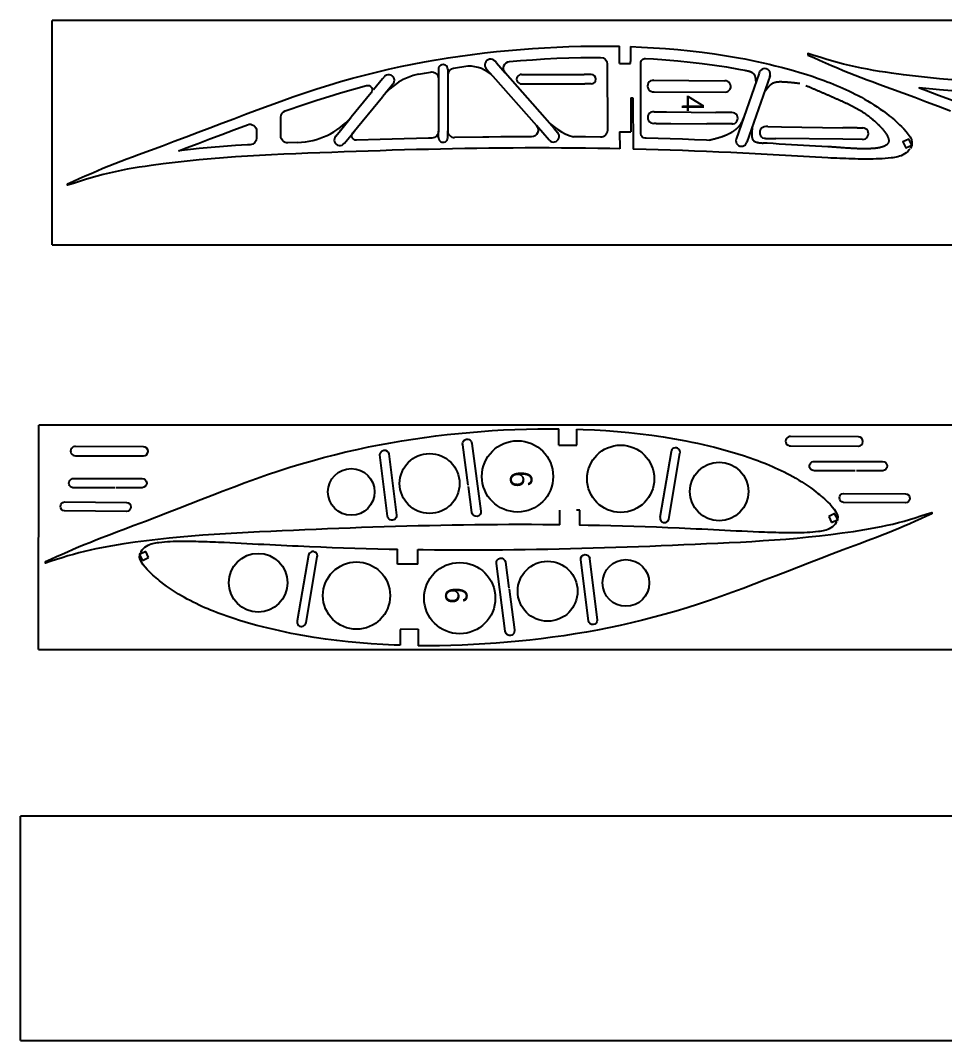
# Model space of a CAD drawing. Header units: millimetres. Extents: x 59 to 2198, y 55 to 510.
# Drawn here: x 1183.7 to 1595.6, y 54.9 to 509.6 of the extents above; entities that cross this region are included whole.
import ezdxf

# ---------------------------------------------------------------- set-up
doc = ezdxf.new("R2010")
doc.units = ezdxf.units.MM
doc.layers.add('7', color=7, linetype='Continuous')
doc.styles.add('样式_4', font='txt', dxfattribs={"height": 10})

msp = doc.modelspace()

# ---------------------------------------------------------------- linework, layer by layer
for p, q in [((1197.93, 409.56), (1197.96, 509.56)), ((2197.93, 509.56), (1197.96, 509.56)), ((1450.72, 490.29), (1450.7, 498.02)), ((1395.93, 490.66), (1395.27, 491.41)), ((1455.72, 490.3), (1455.72, 491.3)), ((1370.02, 487.78), (1370.04, 483.61)), ((1374.18, 487.78), (1374.19, 484.99)), ((1383.15, 489.12), (1376.74, 488.18)), ((1391.39, 487.98), (1391.21, 488.18)), ((1391.39, 487.98), (1394.34, 484.64)), ((1395.93, 490.66), (1399.78, 486.27)), ((1450.72, 490.29), (1455.72, 490.3)), ((1345.17, 483.55), (1341.12, 478.6)), ((1345.17, 483.55), (1345.81, 484.32)), ((1374.18, 485.21), (1374.19, 460.34)), ((1407.04, 485.5), (1409.89, 485.5)), ((1409.67, 485.49), (1435.04, 485.42)), ((1438.15, 485.41), (1435.04, 485.42)), ((1348.64, 479.74), (1346.33, 476.93)), ((1349.74, 481.08), (1348.64, 479.74)), ((1407.03, 481.26), (1411.28, 481.26)), ((1411.28, 481.26), (1435.23, 481.26)), ((1438.15, 481.26), (1435.23, 481.26)), ((1466.15, 468.88), (1467.92, 468.86)), ((1467.92, 468.86), (1471.63, 468.82)), ((1471.63, 468.82), (1493.66, 468.58)), ((1500.83, 468.5), (1493.66, 468.58)), ((1326.34, 460.54), (1331.15, 466.41)), ((1421.65, 461.35), (1417.47, 466.1)), ((1324.27, 458), (1326.34, 460.54)), ((1326.34, 460.54), (1326.51, 460.74)), ((1328.13, 454.84), (1332.6, 460.26)), ((1370.11, 457.27), (1370.1, 460.14)), ((1374.19, 457.28), (1374.19, 460.34)), ((1419.46, 456.24), (1413.75, 462.7)), ((1421.65, 461.35), (1423.28, 459.48)), ((1450.81, 459.96), (1455.81, 459.97)), ((1450.81, 459.96), (1450.83, 452.4)), ((1467.11, 463.67), (1466.09, 463.67)), ((1467.11, 463.67), (1473.64, 463.62)), ((1473.64, 463.62), (1489.7, 463.49)), ((1497.44, 463.43), (1489.7, 463.49)), ((1497.44, 463.43), (1497.17, 463.44)), ((1500.79, 463.41), (1497.44, 463.43)), ((1501.06, 463.41), (1500.79, 463.41)), ((1516.93, 462.21), (1515.91, 462.22)), ((1516.93, 462.21), (1522.89, 462.13)), ((1522.89, 462.13), (1550.25, 461.76)), ((1556.7, 461.67), (1550.25, 461.76)), ((1556.7, 461.67), (1559.23, 461.64)), ((1324.09, 457.79), (1324.27, 458)), ((1389.83, 457.54), (1377.24, 457.34)), ((1515.86, 456.94), (1515.58, 456.94)), ((1515.86, 456.94), (1520.4, 456.9)), ((1550.28, 456.61), (1520.4, 456.9)), ((1559.07, 456.53), (1550.28, 456.61)), ((1197.93, 409.56), (2197.93, 409.56)), ((1191.85, 229.21), (1191.88, 329.21)), ((2191.85, 329.21), (1191.88, 329.21)), ((1423.76, 320.27), (1423.76, 327.57)), ((1431.76, 320.34), (1431.76, 327.42)), ((1423.76, 320.27), (1431.76, 320.34)), ((1424.13, 284.76), (1424.13, 291.26)), ((1433.13, 291.3), (1431.56, 291.3)), ((1433.13, 284.62), (1433.13, 291.3)), ((1351.8, 267.19), (1351.8, 273.89)), ((1360.8, 267.25), (1360.8, 273.73)), ((1353.3, 267.2), (1351.8, 267.21)), ((1360.8, 267.25), (1353.3, 267.2)), ((1361.05, 238.22), (1353.05, 238.18)), ((1353.05, 238.18), (1353.05, 231.09)), ((1361.05, 238.22), (1361.05, 230.92)), ((1191.85, 229.21), (2191.85, 229.21)), ((1183.74, 54.94), (1183.77, 154.94)), ((2183.74, 154.94), (1183.77, 154.94)), ((1183.74, 54.94), (2183.74, 54.94))]:
    msp.add_line(p, q)
at = {"color": 3}
for p, q in [((1455.7, 497.86), (1455.72, 491.3)), ((1465.63, 482.88), (1497.67, 482.66)), ((1512.96, 486.06), (1502.7, 456.64)), ((1517.86, 484.94), (1507.51, 455.28)), ((1466.17, 477.78), (1497.95, 477.56)), ((1455.76, 475.07), (1456.76, 475.07)), ((1455.76, 475.07), (1455.81, 459.97)), ((1456.76, 475.07), (1456.83, 452.24)), ((1546.68, 289.85), (1543.98, 288.53)), ((1543.98, 288.53), (1545.31, 285.84)), ((1545.31, 285.84), (1548, 287.16)), ((1547.99, 287.12), (1546.65, 289.84)), ((1239.57, 272.88), (1236.87, 271.56)), ((1240.89, 270.19), (1239.57, 272.88)), ((1236.89, 271.6), (1238.22, 268.88)), ((1238.19, 268.87), (1240.89, 270.19))]:
    msp.add_line(p, q, dxfattribs=at)
for points in [[(1383.31, 302.38), (1380.91, 320.37, -1.103481), (1384.96, 320.96), (1388.99, 290.83)], [(1557.18, 319.89, 1), (1557.28, 323.97), (1527.04, 324.09, 1.103481), (1526.97, 320.01), (1557.22, 319.89)], [(1238.52, 315.46, 1), (1238.62, 319.54), (1208.37, 319.65, 1.103481), (1208.31, 315.57), (1238.56, 315.46)], [(1468.81, 288.09, 1), (1472.74, 287.34), (1477.7, 316.58, 1.103481), (1473.76, 317.29), (1468.8, 288.05)], [(1347.42, 288.58), (1343.97, 316.02, -0.901358), (1347.94, 316.47), (1351.39, 289.04, -1), (1347.41, 288.62)], [(1555.83, 308.91), (1537.68, 308.91, -1.103481), (1537.63, 313.01), (1568.03, 313.01)], [(1567.99, 313.01, -1), (1568.08, 308.91), (1556.34, 308.91)], [(1225.77, 301.31), (1207.61, 301.31, -1.103481), (1207.57, 305.41), (1237.96, 305.42)], [(1237.92, 305.42, -1), (1238.01, 301.32), (1226.27, 301.31)], [(1388.98, 290.87, -1), (1384.93, 290.24), (1383.38, 301.87)], [(1578.17, 294.56), (1550.52, 294.78, -0.901358), (1550.59, 298.77), (1578.25, 298.56, -1), (1578.13, 294.56)], [(1231, 290.76), (1203.34, 290.98, -0.901358), (1203.42, 294.98), (1231.07, 294.76, -1), (1230.96, 290.77)], [(1316.06, 270.48, 1), (1312.13, 271.24), (1307.12, 242.01, 1.103481), (1311.06, 241.29), (1316.07, 270.52)], [(1395.88, 267.56, -1), (1399.94, 268.18), (1401.47, 256.54)], [(1437.45, 269.76), (1440.85, 242.32, -0.901358), (1436.87, 241.87), (1433.48, 269.32, -1), (1437.46, 269.73)], [(1401.53, 256.04), (1403.9, 238.04, -1.103481), (1399.85, 237.46), (1395.88, 267.6)]]:
    msp.add_lwpolyline(points, format="xyb", dxfattribs=at)
for points in [[(1507, 487.28, 0), (1507.05, 487.27, 0), (1507.1, 487.26, 0), (1507.16, 487.25, 0), (1507.21, 487.24, 0), (1507.26, 487.23, 0), (1507.32, 487.22, 0), (1507.37, 487.21, 0), (1507.43, 487.2, 0), (1507.48, 487.19, 0), (1507.53, 487.18, 0), (1507.59, 487.16, 0), (1507.64, 487.15, 0), (1507.69, 487.14, 0), (1507.74, 487.13, 0), (1507.8, 487.11, 0), (1507.85, 487.1, 0), (1507.9, 487.09, 0), (1507.95, 487.08, 0), (1508.01, 487.06, 0), (1508.06, 487.05, 0), (1508.11, 487.04, 0), (1508.16, 487.02, 0), (1508.21, 487.01, 0), (1508.26, 487, 0), (1508.31, 486.98, 0), (1508.37, 486.97, 0), (1508.42, 486.95, 0), (1508.47, 486.94, 0), (1508.52, 486.92, 0), (1508.57, 486.91, 0), (1508.62, 486.89, 0), (1508.67, 486.88, 0), (1508.72, 486.86, 0), (1508.76, 486.85, 0), (1508.81, 486.83, 0), (1508.86, 486.81, 0), (1508.91, 486.8, 0), (1508.96, 486.78, 0), (1509, 486.76, 0), (1509.05, 486.75, 0), (1509.1, 486.73, 0), (1509.14, 486.71, 0), (1509.19, 486.69, 0), (1509.24, 486.67, 0), (1509.28, 486.65, 0), (1509.33, 486.63, 0), (1509.37, 486.61, 0), (1509.42, 486.59, 0), (1509.46, 486.57, 0), (1509.5, 486.55, 0), (1509.55, 486.53, 0), (1509.59, 486.51, 0), (1509.63, 486.49, 0), (1509.67, 486.47, 0), (1509.71, 486.44, 0), (1509.75, 486.42, 0), (1509.79, 486.4, 0), (1509.83, 486.37, 0), (1509.87, 486.35, 0), (1509.91, 486.32, 0), (1509.95, 486.3, 0), (1509.99, 486.27, 0), (1510.03, 486.25, 0), (1510.06, 486.22, 0), (1510.1, 486.19, 0), (1510.13, 486.17, 0), (1510.17, 486.14, 0), (1510.2, 486.11, 0), (1510.24, 486.08, 0), (1510.27, 486.05, 0), (1510.3, 486.02, 0), (1510.34, 485.99, 0), (1510.37, 485.96, 0), (1510.4, 485.93, 0), (1510.43, 485.9, 0), (1510.46, 485.86, 0), (1510.49, 485.83, 0), (1510.52, 485.8, 0), (1510.55, 485.76, 0), (1510.57, 485.73, 0), (1510.6, 485.69, 0), (1510.63, 485.66, 0), (1510.65, 485.62, 0), (1510.68, 485.58, 0), (1510.7, 485.54, 0), (1510.73, 485.51, 0), (1510.75, 485.48, 0), (1510.77, 485.44, 0), (1510.79, 485.4, 0), (1510.82, 485.36, 0), (1510.84, 485.32, 0), (1510.86, 485.28, 0), (1510.88, 485.24, 0), (1510.9, 485.2, 0), (1510.92, 485.16, 0), (1510.94, 485.11, 0), (1510.96, 485.07, 0), (1510.97, 485.03, 0), (1510.99, 484.98, 0), (1511.01, 484.94, 0), (1511.03, 484.9, 0), (1511.04, 484.85, 0), (1511.06, 484.81, 0), (1511.07, 484.76, 0), (1511.09, 484.71, 0), (1511.1, 484.67, 0), (1511.12, 484.62, 0), (1511.13, 484.57, 0), (1511.14, 484.53, 0), (1511.16, 484.48, 0), (1511.17, 484.43, 0), (1511.18, 484.38, 0), (1511.2, 484.34, 0), (1511.21, 484.29, 0), (1511.22, 484.24, 0), (1511.23, 484.19, 0), (1511.24, 484.14, 0), (1511.25, 484.09, 0), (1511.26, 484.04, 0), (1511.27, 483.99, 0), (1511.28, 483.94, 0), (1511.29, 483.89, 0), (1511.3, 483.84, 0), (1511.31, 483.79, 0), (1511.32, 483.73, 0), (1511.32, 483.68, 0), (1511.33, 483.63, 0), (1511.34, 483.58, 0), (1511.35, 483.52, 0), (1511.35, 483.47, 0), (1511.36, 483.42, 0), (1511.37, 483.37, 0), (1511.38, 483.31, 0), (1511.38, 483.26, 0), (1511.39, 483.21, 0), (1511.39, 483.15, 0), (1511.4, 483.1, 0), (1511.41, 483.04, 0), (1511.41, 482.99, 0), (1511.42, 482.94, 0), (1511.42, 482.88, 0), (1511.43, 482.83, 0), (1511.43, 482.77, 0), (1511.44, 482.72, 0), (1511.44, 482.66, 0), (1511.45, 482.61, 0), (1511.45, 482.55, 0), (1511.46, 482.5, 0), (1511.46, 482.44, 0), (1511.47, 482.39, 0), (1511.47, 482.33, 0), (1511.48, 482.28, 0), (1511.48, 482.22, 0), (1511.48, 482.17, 0), (1511.49, 482.11, 0), (1511.49, 482.06, 0), (1511.5, 482, 0), (1511.5, 481.95, 0), (1511.5, 481.89, 0)], [(1531.13, 481.38, 0), (1531.04, 481.39, 0), (1530.95, 481.4, 0), (1530.87, 481.41, 0), (1530.78, 481.42, 0), (1530.69, 481.43, 0), (1530.6, 481.45, 0), (1530.51, 481.46, 0), (1530.42, 481.47, 0), (1530.33, 481.48, 0), (1530.24, 481.49, 0), (1530.15, 481.5, 0), (1530.06, 481.51, 0), (1529.97, 481.52, 0), (1529.88, 481.53, 0), (1529.79, 481.54, 0), (1529.7, 481.55, 0), (1529.61, 481.56, 0), (1529.52, 481.58, 0), (1529.43, 481.59, 0), (1529.34, 481.6, 0), (1529.25, 481.61, 0), (1529.16, 481.62, 0), (1529.07, 481.63, 0), (1528.98, 481.64, 0), (1528.89, 481.65, 0), (1528.8, 481.66, 0), (1528.71, 481.67, 0), (1528.62, 481.68, 0), (1528.53, 481.69, 0), (1528.44, 481.7, 0), (1528.34, 481.71, 0), (1528.25, 481.72, 0), (1528.16, 481.73, 0), (1528.07, 481.74, 0), (1527.98, 481.75, 0), (1527.89, 481.76, 0), (1527.8, 481.76, 0), (1527.71, 481.77, 0), (1527.62, 481.78, 0), (1527.53, 481.79, 0), (1527.44, 481.8, 0), (1527.34, 481.81, 0), (1527.25, 481.82, 0), (1527.16, 481.83, 0), (1527.07, 481.84, 0), (1526.98, 481.84, 0), (1526.89, 481.85, 0), (1526.79, 481.86, 0), (1526.7, 481.87, 0), (1526.61, 481.88, 0), (1526.52, 481.89, 0), (1526.43, 481.9, 0), (1526.33, 481.91, 0), (1526.24, 481.91, 0), (1526.15, 481.92, 0), (1526.06, 481.93, 0), (1525.96, 481.94, 0), (1525.87, 481.95, 0), (1525.78, 481.95, 0), (1525.69, 481.96, 0), (1525.59, 481.97, 0), (1525.5, 481.98, 0), (1525.41, 481.98, 0), (1525.31, 481.99, 0), (1525.22, 482, 0), (1525.13, 482.01, 0), (1525.03, 482.01, 0), (1524.94, 482.02, 0), (1524.84, 482.03, 0), (1524.75, 482.03, 0), (1524.66, 482.04, 0), (1524.56, 482.05, 0), (1524.47, 482.05, 0), (1524.37, 482.05, 0), (1524.28, 482.06, 0), (1524.18, 482.06, 0), (1524.09, 482.07, 0), (1523.99, 482.07, 0), (1523.9, 482.08, 0), (1523.8, 482.08, 0), (1523.7, 482.09, 0), (1523.61, 482.09, 0), (1523.51, 482.1, 0), (1523.42, 482.1, 0), (1523.32, 482.11, 0), (1523.23, 482.11, 0), (1523.13, 482.11, 0), (1523.03, 482.12, 0), (1522.94, 482.12, 0), (1522.84, 482.12, 0), (1522.74, 482.12, 0), (1522.65, 482.12, 0), (1522.55, 482.13, 0), (1522.46, 482.13, 0), (1522.36, 482.13, 0), (1522.27, 482.12, 0), (1522.17, 482.12, 0), (1522.08, 482.12, 0), (1521.98, 482.12, 0), (1521.89, 482.11, 0), (1521.79, 482.11, 0), (1521.7, 482.11, 0), (1521.61, 482.1, 0), (1521.51, 482.09, 0), (1521.42, 482.09, 0), (1521.33, 482.08, 0), (1521.24, 482.07, 0), (1521.14, 482.06, 0), (1521.05, 482.05, 0), (1520.96, 482.03, 0), (1520.87, 482.02, 0), (1520.78, 482, 0), (1520.69, 481.99, 0), (1520.6, 481.97, 0), (1520.51, 481.96, 0), (1520.42, 481.94, 0), (1520.33, 481.92, 0), (1520.24, 481.9, 0), (1520.16, 481.88, 0), (1520.07, 481.86, 0), (1519.98, 481.83, 0), (1519.9, 481.81, 0), (1519.81, 481.78, 0), (1519.73, 481.76, 0), (1519.65, 481.73, 0), (1519.56, 481.7, 0), (1519.48, 481.67, 0), (1519.4, 481.63, 0), (1519.32, 481.6, 0), (1519.24, 481.56, 0), (1519.16, 481.53, 0), (1519.08, 481.49, 0), (1519, 481.45, 0), (1518.93, 481.41, 0), (1518.85, 481.37, 0), (1518.77, 481.32, 0), (1518.7, 481.28, 0), (1518.62, 481.23, 0), (1518.55, 481.18, 0), (1518.48, 481.13, 0), (1518.4, 481.09, 0), (1518.33, 481.03, 0), (1518.26, 480.98, 0), (1518.19, 480.93, 0), (1518.12, 480.87, 0), (1518.05, 480.82, 0), (1517.98, 480.76, 0), (1517.91, 480.7, 0), (1517.84, 480.65, 0), (1517.78, 480.59, 0), (1517.71, 480.53, 0), (1517.64, 480.46, 0), (1517.58, 480.4, 0), (1517.51, 480.33, 0), (1517.45, 480.26, 0), (1517.38, 480.2, 0), (1517.32, 480.13, 0), (1517.25, 480.07, 0), (1517.19, 480, 0), (1517.13, 479.93, 0), (1517.06, 479.86, 0), (1517, 479.79, 0), (1516.94, 479.72, 0), (1516.88, 479.65, 0), (1516.81, 479.58, 0), (1516.75, 479.51, 0), (1516.69, 479.43, 0), (1516.63, 479.36, 0), (1516.57, 479.29, 0), (1516.51, 479.21, 0), (1516.45, 479.14, 0), (1516.39, 479.06, 0), (1516.33, 478.99, 0), (1516.27, 478.91, 0), (1516.21, 478.83, 0), (1516.16, 478.76, 0), (1516.1, 478.68, 0), (1516.04, 478.6, 0), (1515.98, 478.52, 0), (1515.92, 478.45, 0), (1515.86, 478.37, 0), (1515.81, 478.29, 0), (1515.75, 478.21, 0), (1515.69, 478.13, 0), (1515.63, 478.05, 0), (1515.58, 477.97, 0), (1515.52, 477.89, 0), (1515.46, 477.81, 0), (1515.4, 477.73, 0), (1515.35, 477.65, 0), (1515.29, 477.57, 0)], [(1533.87, 480.54, 0), (1534.17, 480.41, 0), (1534.47, 480.28, 0), (1534.77, 480.16, 0), (1535.07, 480.04, 0), (1535.37, 479.91, 0), (1535.67, 479.78, 0), (1535.97, 479.65, 0), (1536.27, 479.52, 0), (1536.57, 479.39, 0), (1536.87, 479.27, 0), (1537.17, 479.14, 0), (1537.47, 479.01, 0), (1537.77, 478.88, 0), (1538.06, 478.75, 0), (1538.36, 478.63, 0), (1538.66, 478.51, 0), (1538.96, 478.38, 0), (1539.26, 478.25, 0), (1539.56, 478.12, 0), (1539.86, 477.99, 0), (1540.15, 477.86, 0), (1540.45, 477.74, 0), (1540.75, 477.61, 0), (1541.05, 477.48, 0), (1541.34, 477.35, 0), (1541.64, 477.23, 0), (1541.94, 477.11, 0), (1542.23, 476.98, 0), (1542.53, 476.85, 0), (1542.82, 476.72, 0), (1543.12, 476.59, 0), (1543.41, 476.46, 0), (1543.71, 476.33, 0), (1544, 476.21, 0), (1544.3, 476.08, 0), (1544.59, 475.95, 0), (1544.88, 475.82, 0), (1545.18, 475.7, 0), (1545.47, 475.57, 0), (1545.76, 475.45, 0), (1546.05, 475.32, 0), (1546.34, 475.19, 0), (1546.63, 475.06, 0), (1546.92, 474.93, 0), (1547.21, 474.8, 0), (1547.5, 474.67, 0), (1547.79, 474.55, 0), (1548.08, 474.42, 0), (1548.36, 474.3, 0), (1548.65, 474.17, 0), (1548.94, 474.04, 0), (1549.23, 473.91, 0), (1549.51, 473.78, 0), (1549.79, 473.66, 0), (1550.08, 473.53, 0), (1550.36, 473.4, 0), (1550.65, 473.27, 0), (1550.93, 473.14, 0), (1551.21, 473.01, 0), (1551.49, 472.88, 0), (1551.78, 472.75, 0), (1552.06, 472.62, 0), (1552.34, 472.49, 0), (1552.62, 472.35, 0), (1552.9, 472.22, 0), (1553.18, 472.08, 0), (1553.45, 471.95, 0), (1553.73, 471.81, 0), (1554.01, 471.67, 0), (1554.29, 471.53, 0), (1554.57, 471.38, 0), (1554.84, 471.24, 0), (1555.12, 471.09, 0), (1555.4, 470.96, 0), (1555.67, 470.81, 0), (1555.95, 470.66, 0), (1556.22, 470.51, 0), (1556.5, 470.35, 0), (1556.77, 470.2, 0), (1557.05, 470.04, 0), (1557.32, 469.88, 0), (1557.6, 469.72, 0), (1557.87, 469.55, 0), (1558.14, 469.38, 0), (1558.42, 469.21, 0), (1558.69, 469.05, 0), (1558.96, 468.88, 0), (1559.24, 468.7, 0), (1559.51, 468.52, 0), (1559.78, 468.34, 0), (1560.05, 468.15, 0), (1560.33, 467.97, 0), (1560.6, 467.77, 0), (1560.87, 467.58, 0), (1561.14, 467.38, 0), (1561.41, 467.18, 0), (1561.69, 466.98, 0), (1561.96, 466.77, 0), (1562.23, 466.57, 0), (1562.5, 466.35, 0), (1562.77, 466.14, 0), (1563.04, 465.92, 0), (1563.31, 465.69, 0), (1563.58, 465.46, 0), (1563.86, 465.23, 0), (1564.13, 464.99, 0), (1564.4, 464.75, 0), (1564.67, 464.51, 0), (1564.94, 464.26, 0), (1565.21, 464.01, 0), (1565.48, 463.76, 0), (1565.74, 463.5, 0), (1566.01, 463.24, 0), (1566.27, 462.98, 0), (1566.52, 462.72, 0), (1566.78, 462.45, 0), (1567.03, 462.19, 0), (1567.27, 461.92, 0), (1567.52, 461.66, 0), (1567.75, 461.39, 0), (1567.98, 461.12, 0), (1568.2, 460.86, 0), (1568.42, 460.59, 0), (1568.63, 460.33, 0), (1568.83, 460.06, 0), (1569.03, 459.81, 0), (1569.22, 459.55, 0), (1569.39, 459.3, 0), (1569.56, 459.04, 0), (1569.72, 458.79, 0), (1569.87, 458.55, 0), (1570.01, 458.3, 0), (1570.14, 458.06, 0), (1570.26, 457.83, 0), (1570.36, 457.6, 0), (1570.46, 457.37, 0), (1570.54, 457.15, 0), (1570.61, 456.94, 0), (1570.66, 456.73, 0), (1570.71, 456.53, 0), (1570.73, 456.33, 0), (1570.75, 456.14, 0), (1570.75, 455.95, 0), (1570.74, 455.77, 0), (1570.72, 455.6, 0), (1570.69, 455.43, 0), (1570.64, 455.27, 0), (1570.58, 455.11, 0), (1570.51, 454.95, 0), (1570.43, 454.81, 0), (1570.34, 454.66, 0), (1570.23, 454.53, 0), (1570.12, 454.4, 0), (1569.99, 454.27, 0), (1569.85, 454.15, 0), (1569.7, 454.03, 0), (1569.54, 453.92, 0), (1569.38, 453.81, 0), (1569.2, 453.7, 0), (1569, 453.6, 0), (1568.8, 453.5, 0), (1568.6, 453.41, 0), (1568.38, 453.32, 0), (1568.15, 453.24, 0), (1567.91, 453.16, 0), (1567.66, 453.09, 0), (1567.41, 453.02, 0), (1567.14, 452.95, 0), (1566.87, 452.89, 0), (1566.58, 452.83, 0), (1566.29, 452.78, 0), (1566, 452.73, 0), (1565.69, 452.68, 0), (1565.37, 452.63, 0), (1565.05, 452.59, 0), (1564.72, 452.55, 0), (1564.38, 452.52, 0), (1564.04, 452.49, 0), (1563.69, 452.46, 0), (1563.33, 452.44, 0), (1562.96, 452.42, 0), (1562.59, 452.4, 0), (1562.21, 452.39, 0), (1561.83, 452.36, 0), (1561.44, 452.35, 0), (1561.04, 452.35, 0), (1560.64, 452.34, 0), (1560.23, 452.34, 0), (1559.81, 452.34, 0), (1559.39, 452.35, 0), (1558.97, 452.35, 0), (1558.54, 452.35, 0), (1558.1, 452.36, 0), (1557.67, 452.37, 0), (1557.22, 452.39, 0), (1556.77, 452.4, 0), (1556.32, 452.42, 0), (1555.86, 452.44, 0), (1555.4, 452.46, 0), (1554.94, 452.48, 0), (1554.47, 452.5, 0), (1554, 452.53, 0), (1553.52, 452.56, 0), (1553.05, 452.59, 0), (1552.56, 452.62, 0), (1552.08, 452.65, 0), (1551.59, 452.67, 0), (1551.1, 452.71, 0), (1550.61, 452.74, 0), (1550.12, 452.78, 0), (1549.62, 452.82, 0), (1549.13, 452.86, 0), (1548.63, 452.89, 0), (1548.13, 452.92, 0), (1547.62, 452.96, 0), (1547.12, 453.01, 0), (1546.62, 453.05, 0), (1546.11, 453.09, 0), (1545.6, 453.13, 0), (1545.1, 453.17, 0), (1544.59, 453.21, 0), (1544.08, 453.25, 0), (1543.57, 453.29, 0)], [(1506.69, 468.09, 0), (1506.65, 467.98, 0), (1506.62, 467.87, 0), (1506.58, 467.76, 0), (1506.54, 467.66, 0), (1506.5, 467.55, 0), (1506.47, 467.44, 0), (1506.43, 467.33, 0), (1506.39, 467.23, 0), (1506.35, 467.12, 0), (1506.32, 467.01, 0), (1506.28, 466.91, 0), (1506.24, 466.8, 0), (1506.2, 466.7, 0), (1506.16, 466.59, 0), (1506.12, 466.48, 0), (1506.08, 466.38, 0), (1506.04, 466.27, 0), (1506, 466.17, 0), (1505.96, 466.06, 0), (1505.92, 465.96, 0), (1505.88, 465.85, 0), (1505.84, 465.75, 0), (1505.8, 465.64, 0), (1505.75, 465.54, 0), (1505.71, 465.44, 0), (1505.67, 465.33, 0), (1505.62, 465.23, 0), (1505.58, 465.13, 0), (1505.53, 465.03, 0), (1505.49, 464.93, 0), (1505.44, 464.83, 0), (1505.4, 464.73, 0), (1505.35, 464.63, 0), (1505.3, 464.53, 0), (1505.25, 464.43, 0), (1505.2, 464.33, 0), (1505.15, 464.23, 0), (1505.1, 464.13, 0), (1505.05, 464.03, 0), (1505, 463.94, 0), (1504.95, 463.84, 0), (1504.89, 463.75, 0), (1504.84, 463.65, 0), (1504.78, 463.56, 0), (1504.73, 463.46, 0), (1504.67, 463.37, 0), (1504.61, 463.28, 0), (1504.56, 463.19, 0), (1504.5, 463.09, 0), (1504.43, 463, 0), (1504.37, 462.91, 0), (1504.31, 462.83, 0), (1504.25, 462.74, 0), (1504.18, 462.65, 0), (1504.12, 462.56, 0), (1504.05, 462.48, 0), (1503.98, 462.39, 0), (1503.91, 462.3, 0), (1503.85, 462.21, 0), (1503.77, 462.13, 0), (1503.7, 462.05, 0), (1503.63, 461.96, 0), (1503.56, 461.88, 0), (1503.48, 461.8, 0), (1503.41, 461.72, 0), (1503.33, 461.65, 0), (1503.25, 461.57, 0), (1503.17, 461.49, 0), (1503.09, 461.41, 0), (1503.01, 461.34, 0), (1502.93, 461.26, 0), (1502.85, 461.19, 0), (1502.77, 461.12, 0), (1502.69, 461.04, 0), (1502.6, 460.97, 0), (1502.52, 460.9, 0), (1502.43, 460.83, 0), (1502.34, 460.76, 0), (1502.26, 460.69, 0), (1502.17, 460.62, 0), (1502.08, 460.55, 0), (1501.99, 460.49, 0), (1501.9, 460.42, 0), (1501.81, 460.35, 0), (1501.72, 460.29, 0), (1501.63, 460.22, 0), (1501.54, 460.16, 0), (1501.44, 460.1, 0), (1501.35, 460.03, 0), (1501.25, 459.97, 0), (1501.16, 459.91, 0), (1501.07, 459.85, 0), (1500.97, 459.79, 0), (1500.87, 459.73, 0), (1500.78, 459.67, 0), (1500.68, 459.61, 0), (1500.58, 459.55, 0), (1500.49, 459.49, 0), (1500.39, 459.43, 0), (1500.29, 459.38, 0), (1500.19, 459.32, 0), (1500.09, 459.27, 0), (1499.99, 459.21, 0), (1499.89, 459.16, 0), (1499.79, 459.11, 0), (1499.69, 459.05, 0), (1499.59, 459, 0), (1499.49, 458.95, 0), (1499.39, 458.9, 0), (1499.29, 458.85, 0), (1499.19, 458.8, 0), (1499.08, 458.75, 0), (1498.98, 458.71, 0), (1498.88, 458.66, 0), (1498.78, 458.61, 0), (1498.68, 458.56, 0), (1498.57, 458.52, 0), (1498.47, 458.47, 0), (1498.37, 458.43, 0), (1498.27, 458.38, 0), (1498.16, 458.34, 0), (1498.06, 458.3, 0), (1497.96, 458.25, 0), (1497.85, 458.21, 0), (1497.75, 458.17, 0), (1497.65, 458.13, 0), (1497.54, 458.09, 0), (1497.44, 458.05, 0), (1497.34, 458.01, 0), (1497.23, 457.97, 0), (1497.13, 457.93, 0), (1497.02, 457.88, 0), (1496.92, 457.84, 0), (1496.81, 457.8, 0), (1496.71, 457.77, 0), (1496.61, 457.73, 0), (1496.5, 457.69, 0), (1496.4, 457.66, 0), (1496.29, 457.62, 0), (1496.19, 457.59, 0), (1496.08, 457.55, 0), (1495.98, 457.52, 0), (1495.87, 457.48, 0), (1495.77, 457.45, 0), (1495.66, 457.41, 0), (1495.55, 457.38, 0), (1495.45, 457.35, 0), (1495.34, 457.31, 0), (1495.24, 457.28, 0), (1495.13, 457.25, 0), (1495.02, 457.22, 0), (1494.92, 457.19, 0), (1494.81, 457.15, 0), (1494.71, 457.12, 0), (1494.6, 457.09, 0), (1494.49, 457.06, 0), (1494.39, 457.03, 0), (1494.28, 457, 0), (1494.17, 456.97, 0), (1494.07, 456.94, 0), (1493.96, 456.91, 0), (1493.85, 456.88, 0), (1493.75, 456.86, 0), (1493.64, 456.82, 0), (1493.53, 456.79, 0), (1493.43, 456.76, 0), (1493.32, 456.73, 0), (1493.21, 456.7, 0), (1493.11, 456.68, 0), (1493, 456.65, 0), (1492.89, 456.62, 0), (1492.79, 456.59, 0), (1492.68, 456.57, 0), (1492.57, 456.54, 0), (1492.46, 456.51, 0), (1492.36, 456.48, 0), (1492.25, 456.46, 0), (1492.14, 456.43, 0), (1492.04, 456.4, 0), (1491.93, 456.38, 0), (1491.82, 456.35, 0), (1491.71, 456.33, 0), (1491.61, 456.3, 0), (1491.5, 456.27, 0), (1491.39, 456.25, 0), (1491.28, 456.22, 0), (1491.18, 456.19, 0), (1491.07, 456.17, 0), (1490.96, 456.14, 0), (1490.85, 456.12, 0), (1490.75, 456.09, 0)], [(1509.98, 462.34, 0), (1509.97, 462.28, 0), (1509.96, 462.23, 0), (1509.96, 462.17, 0), (1509.95, 462.12, 0), (1509.94, 462.06, 0), (1509.94, 462.01, 0), (1509.93, 461.95, 0), (1509.92, 461.9, 0), (1509.92, 461.85, 0), (1509.91, 461.79, 0), (1509.9, 461.74, 0), (1509.9, 461.68, 0), (1509.89, 461.63, 0), (1509.88, 461.57, 0), (1509.88, 461.51, 0), (1509.87, 461.46, 0), (1509.86, 461.4, 0), (1509.86, 461.35, 0), (1509.85, 461.29, 0), (1509.85, 461.24, 0), (1509.84, 461.18, 0), (1509.83, 461.13, 0), (1509.83, 461.07, 0), (1509.82, 461.02, 0), (1509.82, 460.96, 0), (1509.81, 460.9, 0), (1509.81, 460.85, 0), (1509.8, 460.79, 0), (1509.79, 460.74, 0), (1509.79, 460.68, 0), (1509.78, 460.62, 0), (1509.78, 460.57, 0), (1509.77, 460.51, 0), (1509.77, 460.45, 0), (1509.76, 460.4, 0), (1509.76, 460.34, 0), (1509.75, 460.28, 0), (1509.75, 460.22, 0), (1509.75, 460.17, 0), (1509.74, 460.11, 0), (1509.74, 460.05, 0), (1509.73, 459.99, 0), (1509.73, 459.94, 0), (1509.73, 459.88, 0), (1509.72, 459.82, 0), (1509.72, 459.76, 0), (1509.72, 459.7, 0), (1509.71, 459.64, 0), (1509.71, 459.58, 0), (1509.71, 459.52, 0), (1509.71, 459.46, 0), (1509.7, 459.4, 0), (1509.7, 459.35, 0), (1509.7, 459.29, 0), (1509.7, 459.22, 0), (1509.7, 459.16, 0), (1509.69, 459.1, 0), (1509.69, 459.04, 0), (1509.69, 458.98, 0), (1509.69, 458.92, 0), (1509.69, 458.86, 0), (1509.69, 458.8, 0), (1509.69, 458.74, 0), (1509.69, 458.68, 0), (1509.69, 458.62, 0), (1509.69, 458.55, 0), (1509.7, 458.49, 0), (1509.7, 458.43, 0), (1509.7, 458.37, 0), (1509.7, 458.31, 0), (1509.7, 458.25, 0), (1509.71, 458.19, 0), (1509.71, 458.13, 0), (1509.72, 458.07, 0), (1509.72, 458.01, 0), (1509.73, 457.95, 0), (1509.73, 457.89, 0), (1509.74, 457.83, 0), (1509.75, 457.77, 0), (1509.75, 457.71, 0), (1509.76, 457.66, 0), (1509.77, 457.6, 0), (1509.78, 457.54, 0), (1509.79, 457.48, 0), (1509.8, 457.43, 0), (1509.81, 457.37, 0), (1509.82, 457.31, 0), (1509.83, 457.26, 0), (1509.85, 457.2, 0), (1509.86, 457.15, 0), (1509.87, 457.1, 0), (1509.89, 457.04, 0), (1509.91, 456.99, 0), (1509.92, 456.94, 0), (1509.94, 456.89, 0), (1509.96, 456.84, 0), (1509.98, 456.79, 0), (1510, 456.74, 0), (1510.02, 456.69, 0), (1510.04, 456.64, 0), (1510.06, 456.59, 0), (1510.08, 456.55, 0), (1510.11, 456.5, 0), (1510.13, 456.46, 0), (1510.16, 456.41, 0), (1510.19, 456.37, 0), (1510.21, 456.33, 0), (1510.24, 456.29, 0), (1510.27, 456.25, 0), (1510.3, 456.21, 0), (1510.33, 456.17, 0), (1510.37, 456.13, 0), (1510.4, 456.09, 0), (1510.43, 456.06, 0), (1510.47, 456.02, 0), (1510.5, 455.99, 0), (1510.54, 455.95, 0), (1510.58, 455.92, 0), (1510.62, 455.89, 0), (1510.65, 455.86, 0), (1510.69, 455.82, 0), (1510.73, 455.79, 0), (1510.78, 455.77, 0), (1510.82, 455.75, 0), (1510.86, 455.72, 0), (1510.91, 455.69, 0), (1510.95, 455.66, 0), (1510.99, 455.64, 0), (1511.04, 455.61, 0), (1511.09, 455.59, 0), (1511.13, 455.56, 0), (1511.18, 455.54, 0), (1511.23, 455.52, 0), (1511.28, 455.5, 0), (1511.33, 455.47, 0), (1511.38, 455.45, 0), (1511.43, 455.43, 0), (1511.48, 455.41, 0), (1511.53, 455.39, 0), (1511.59, 455.37, 0), (1511.64, 455.36, 0), (1511.69, 455.34, 0), (1511.75, 455.32, 0), (1511.8, 455.3, 0), (1511.86, 455.29, 0), (1511.91, 455.27, 0), (1511.97, 455.26, 0), (1512.03, 455.24, 0), (1512.09, 455.23, 0), (1512.14, 455.21, 0), (1512.2, 455.2, 0), (1512.26, 455.19, 0), (1512.32, 455.17, 0), (1512.38, 455.16, 0), (1512.44, 455.15, 0), (1512.5, 455.14, 0), (1512.56, 455.12, 0), (1512.62, 455.11, 0), (1512.68, 455.1, 0), (1512.75, 455.09, 0), (1512.81, 455.08, 0), (1512.87, 455.07, 0), (1512.93, 455.06, 0), (1513, 455.06, 0), (1513.06, 455.05, 0), (1513.13, 455.04, 0), (1513.19, 455.03, 0), (1513.25, 455.02, 0), (1513.32, 455.01, 0), (1513.38, 455.01, 0), (1513.45, 455, 0), (1513.51, 454.99, 0), (1513.58, 454.98, 0), (1513.64, 454.98, 0), (1513.71, 454.97, 0), (1513.78, 454.97, 0), (1513.84, 454.96, 0), (1513.91, 454.95, 0), (1513.98, 454.95, 0), (1514.04, 454.94, 0), (1514.11, 454.94, 0), (1514.18, 454.93, 0), (1514.24, 454.93, 0), (1514.31, 454.93, 0), (1514.38, 454.92, 0), (1514.45, 454.92, 0), (1514.51, 454.91, 0), (1514.58, 454.91, 0), (1514.65, 454.9, 0), (1514.72, 454.9, 0), (1514.78, 454.89, 0)]]:
    msp.add_polyline3d(points, dxfattribs=at)
for centre, radius in [((1405.31, 306.35), 15.88), ((1451.28, 305.3), 14.98), ((1366.12, 303.19), 13.35), ((1331.22, 299.46), 10.4), ((1495.16, 299.63), 13.08), ((1289.69, 258.99), 13.08), ((1418.73, 255.19), 13.35), ((1453.63, 258.86), 10.4), ((1333.56, 253.24), 14.98), ((1379.53, 252.11), 15.88)]:
    msp.add_circle(centre, radius, dxfattribs=at)
for centre, radius, start, end in [((1393.33, 489.7), 2.59, 41.1578, 221.6205), ((1372.1, 487.79), 2.08, 359.8558, 180.1676), ((1377.18, 485.21), 3, 98.4237, 180.0117), ((1383.81, 474.56), 14.58, 43.735, 92.5749), ((1366.76, 458.94), 27.22, 101.9526, 142.418), ((1347.87, 482.82), 2.56, 317.0753, 143.9712), ((1407.03, 483.38), 2.12, 89.6881, 270), ((1438.15, 483.34), 2.08, 270, 90), ((1465.96, 466.28), 2.61, 85.9318, 272.8277), ((1500.94, 465.95), 2.55, 266.461, 92.6679), ((1306.42, 488), 32.83, 271.6614, 318.8877), ((1438.1, 483.44), 26.95, 220.0457, 253.0195), ((1377.19, 460.34), 3, 180.0117, 270.9257), ((1421.37, 457.86), 2.5, 220.2435, 42.2828), ((1515.88, 459.58), 2.64, 89.1246, 269.5873), ((1559.15, 459.09), 2.55, 268.2103, 90.2496), ((1326.11, 456.31), 2.5, 137.6045, 323.8114), ((1372.15, 457.28), 2.04, 180.1676, 0.1676)]:
    msp.add_arc(centre, radius, start, end)
for centre, radius, start, end in [((1515.43, 485.59), 2.52, 336.504, 169.2964), ((1465.81, 480.32), 2.57, 85.3364, 278.1288), ((1497.81, 480.11), 2.55, 273.0891, 93.0891), ((1505.11, 455.96), 2.5, 164.2567, 344.2567)]:
    msp.add_arc(centre, radius, start, end, dxfattribs=at)
at = {"layer": '7', "color": 3, "linetype": 'Continuous'}
for points in [[(1204.72, 436.77), (1207.35, 437.94), (1209.98, 439.11), (1212.61, 440.27), (1215.24, 441.41), (1217.89, 442.54), (1220.54, 443.66), (1223.2, 444.75), (1225.83, 445.79), (1228.47, 446.82), (1231.11, 447.82), (1233.76, 448.82), (1236.42, 449.8), (1241.73, 451.76), (1247.04, 453.74), (1252.34, 455.72), (1257.63, 457.72), (1262.92, 459.72), (1268.21, 461.73), (1273.5, 463.74), (1278.79, 465.75), (1284.06, 467.74), (1289.33, 469.72), (1294.61, 471.68), (1299.9, 473.6), (1305.21, 475.48), (1310.53, 477.3), (1315.88, 479.05), (1321.14, 480.7), (1326.42, 482.27), (1331.72, 483.77), (1337.04, 485.19), (1342.39, 486.53), (1347.75, 487.79), (1353.13, 488.98), (1358.44, 490.07), (1363.77, 491.08), (1369.1, 492.01), (1374.45, 492.88), (1379.81, 493.67), (1385.18, 494.4), (1390.56, 495.06), (1395.91, 495.66), (1401.27, 496.19), (1406.64, 496.66), (1412.01, 497.06), (1417.38, 497.4), (1422.76, 497.68), (1428.14, 497.88), (1433.53, 498.02), (1438.93, 498.1), (1444.32, 498.1), (1450.7, 498.02)], [(1455.7, 497.86), (1460.49, 497.67), (1465.88, 497.38), (1471.32, 497), (1476.76, 496.55), (1482.2, 496), (1487.62, 495.37), (1493.02, 494.64), (1498.42, 493.82), (1503.8, 492.89), (1506.54, 492.38), (1509.27, 491.83), (1512, 491.27), (1514.72, 490.67), (1517.44, 490.04), (1520.15, 489.38), (1522.85, 488.7), (1525.61, 487.96), (1528.37, 487.19), (1531.12, 486.38), (1533.85, 485.54), (1536.58, 484.66), (1539.29, 483.73), (1541.98, 482.76), (1543.37, 482.24), (1544.76, 481.7), (1546.14, 481.15), (1547.52, 480.59), (1548.88, 480.01), (1550.24, 479.41), (1551.59, 478.8), (1553, 478.14), (1554.4, 477.46), (1555.79, 476.76), (1557.17, 476.04), (1558.54, 475.3), (1559.9, 474.53), (1561.26, 473.74), (1562.71, 472.86), (1564.16, 471.96), (1565.58, 471.03), (1566.98, 470.08), (1568.36, 469.1), (1569.7, 468.11), (1570.99, 467.1), (1571.77, 466.48), (1572.54, 465.84), (1573.3, 465.18), (1574.06, 464.51), (1574.83, 463.8), (1575.61, 463.06), (1576.4, 462.29), (1577.47, 461.21), (1578.52, 460.07), (1579.47, 458.88), (1580.27, 457.66), (1580.84, 456.43), (1581.11, 455.19), (1581.03, 453.97), (1580.78, 453.23), (1580.38, 452.5)], [(1598.81, 483.11), (1593.44, 483.59), (1588.08, 484.12), (1582.72, 484.71), (1577.37, 485.36), (1572.02, 486.07), (1569.33, 486.45), (1566.64, 486.86), (1563.96, 487.29), (1561.28, 487.76), (1558.62, 488.27), (1555.96, 488.81), (1553.31, 489.41), (1550.63, 490.08), (1547.95, 490.79), (1545.29, 491.54), (1542.64, 492.33), (1539.99, 493.14), (1537.34, 493.96), (1534.7, 494.8), (1534.67, 494.14)], [(1534.67, 494.14), (1537.3, 492.97), (1539.93, 491.81), (1542.57, 490.66), (1545.21, 489.52), (1547.85, 488.39), (1550.51, 487.28), (1553.17, 486.2), (1555.8, 485.16), (1558.44, 484.14), (1561.09, 483.14), (1563.74, 482.15), (1566.4, 481.17), (1571.71, 479.22), (1577.02, 477.25), (1582.32, 475.28), (1587.62, 473.29), (1592.92, 471.3), (1598.21, 469.3)], [(1543.57, 453.29), (1540.87, 453.42), (1538.17, 453.56), (1535.47, 453.71), (1532.77, 453.86), (1530.07, 454.01), (1524.67, 454.33), (1521.97, 454.48), (1519.27, 454.64), (1516.57, 454.79), (1514.78, 454.89)], [(1581.03, 453.97), (1579.77, 456.69), (1577.05, 455.43), (1578.31, 452.71), (1581.03, 453.97)], [(1450.83, 452.4), (1446.43, 452.46), (1441.03, 452.55), (1435.64, 452.62), (1430.25, 452.67), (1424.86, 452.7), (1419.47, 452.72), (1414.09, 452.72), (1408.7, 452.71), (1403.31, 452.68), (1397.93, 452.63), (1392.54, 452.58), (1387.16, 452.5), (1381.77, 452.42), (1376.39, 452.33), (1371.01, 452.22), (1365.63, 452.1), (1360.25, 451.96), (1354.86, 451.82), (1349.48, 451.67), (1344.1, 451.5), (1338.72, 451.33), (1333.35, 451.14), (1327.97, 450.95), (1322.59, 450.76), (1317.21, 450.56), (1311.83, 450.36), (1306.45, 450.15), (1301.08, 449.92), (1295.7, 449.67), (1290.33, 449.4), (1284.95, 449.09), (1279.58, 448.75), (1274.21, 448.36), (1268.83, 447.92), (1263.47, 447.43), (1258.11, 446.89), (1252.75, 446.29), (1247.4, 445.63), (1242.05, 444.91), (1239.36, 444.52), (1236.67, 444.11), (1233.99, 443.67), (1231.32, 443.2), (1228.65, 442.69), (1226, 442.14), (1223.35, 441.53), (1220.67, 440.86), (1218, 440.15), (1215.33, 439.39), (1212.68, 438.6), (1210.03, 437.78), (1207.39, 436.95), (1204.75, 436.11), (1204.72, 436.77)], [(1580.12, 452.16), (1579.86, 451.81), (1579.24, 451.16), (1578.54, 450.57), (1577.78, 450.05), (1576.99, 449.6), (1576.28, 449.27), (1575.56, 449.01), (1574.83, 448.8), (1574.1, 448.63), (1573.36, 448.49), (1572.62, 448.39), (1571.87, 448.29), (1570.54, 448.15), (1569.2, 448.03), (1567.86, 447.93), (1566.51, 447.86), (1565.16, 447.8), (1563.82, 447.76), (1562.47, 447.74), (1561.12, 447.74), (1559.77, 447.74), (1558.42, 447.76), (1557.07, 447.79), (1555.73, 447.83), (1554.38, 447.87), (1553.03, 447.92), (1551.68, 447.96), (1550.33, 448.01), (1548.98, 448.07), (1547.64, 448.12), (1546.29, 448.18), (1544.94, 448.23), (1543.59, 448.29), (1540.88, 448.42), (1538.18, 448.56), (1535.48, 448.71), (1532.78, 448.86), (1530.08, 449.01), (1524.68, 449.33), (1521.98, 449.48), (1519.28, 449.64), (1516.58, 449.79), (1513.88, 449.94), (1511.18, 450.09), (1508.48, 450.23), (1505.78, 450.37), (1500.38, 450.64), (1494.98, 450.9), (1489.59, 451.14), (1484.19, 451.36), (1478.79, 451.57), (1473.39, 451.77), (1467.99, 451.94), (1462.6, 452.1), (1457.21, 452.24), (1456.83, 452.24)], [(1194.9, 268.36), (1197.36, 269.47), (1199.82, 270.59), (1202.28, 271.69), (1204.75, 272.79), (1207.22, 273.87), (1209.7, 274.93), (1212.19, 275.97), (1214.66, 276.97), (1217.12, 277.95), (1219.6, 278.92), (1222.08, 279.87), (1224.56, 280.81), (1227.05, 281.75), (1229.54, 282.69), (1234.5, 284.58), (1239.46, 286.48), (1244.42, 288.39), (1249.37, 290.31), (1254.32, 292.23), (1259.27, 294.15), (1264.22, 296.08), (1269.15, 297.98), (1274.08, 299.88), (1279.02, 301.75), (1283.98, 303.59), (1288.94, 305.39), (1293.93, 307.13), (1298.94, 308.82), (1303.86, 310.4), (1308.81, 311.91), (1313.77, 313.36), (1318.76, 314.73), (1323.76, 316.02), (1328.79, 317.25), (1333.83, 318.4), (1338.81, 319.46), (1343.79, 320.44), (1348.8, 321.36), (1353.81, 322.21), (1358.84, 322.99), (1363.87, 323.71), (1368.92, 324.37), (1373.94, 324.97), (1378.96, 325.51), (1383.99, 325.98), (1389.03, 326.4), (1394.07, 326.76), (1399.12, 327.05), (1404.17, 327.28), (1409.23, 327.45), (1414.29, 327.56), (1419.35, 327.6), (1423.76, 327.57)], [(1431.76, 327.42), (1434.53, 327.31), (1439.59, 327.07), (1444.7, 326.76), (1449.81, 326.37), (1454.91, 325.9), (1460, 325.34), (1465.09, 324.7), (1470.15, 323.96), (1475.21, 323.13), (1477.78, 322.66), (1480.35, 322.18), (1482.92, 321.66), (1485.48, 321.12), (1488.03, 320.55), (1490.58, 319.95), (1493.12, 319.32), (1495.72, 318.65), (1498.31, 317.95), (1500.9, 317.21), (1503.47, 316.44), (1506.03, 315.63), (1508.58, 314.78), (1511.12, 313.89), (1512.43, 313.41), (1513.73, 312.91), (1515.03, 312.41), (1516.33, 311.89), (1517.61, 311.35), (1518.89, 310.81), (1520.17, 310.24), (1521.49, 309.63), (1522.81, 309), (1524.12, 308.36), (1525.42, 307.69), (1526.71, 307), (1527.99, 306.29), (1529.27, 305.56), (1530.65, 304.75), (1532.01, 303.91), (1533.35, 303.04), (1534.67, 302.16), (1535.97, 301.26), (1537.23, 300.34), (1538.46, 299.4), (1539.19, 298.81), (1539.92, 298.22), (1540.63, 297.61), (1541.35, 296.98), (1542.08, 296.33), (1542.82, 295.64), (1543.57, 294.92), (1544.58, 293.91), (1545.57, 292.84), (1546.47, 291.74), (1547.23, 290.6), (1547.77, 289.45), (1548.04, 288.29), (1547.97, 287.15), (1547.74, 286.44)], [(1360.8, 273.73), (1363.23, 273.71), (1368.29, 273.65), (1373.35, 273.62), (1378.42, 273.6), (1383.47, 273.59), (1388.53, 273.61), (1393.58, 273.63), (1398.64, 273.68), (1403.69, 273.73), (1408.75, 273.8), (1413.81, 273.88), (1418.86, 273.98), (1423.91, 274.08), (1428.96, 274.2), (1434.01, 274.33), (1439.06, 274.47), (1444.11, 274.63), (1449.16, 274.79), (1454.21, 274.96), (1459.26, 275.15), (1464.31, 275.34), (1469.35, 275.54), (1474.4, 275.74), (1479.45, 275.95), (1484.5, 276.17), (1489.54, 276.39), (1494.59, 276.61), (1499.64, 276.86), (1504.68, 277.12), (1509.72, 277.4), (1514.76, 277.72), (1519.8, 278.07), (1524.85, 278.46), (1529.89, 278.9), (1534.92, 279.39), (1539.95, 279.92), (1544.97, 280.51), (1549.99, 281.16), (1555.01, 281.87), (1557.53, 282.25), (1560.05, 282.65), (1562.57, 283.07), (1565.07, 283.53), (1567.57, 284.02), (1570.06, 284.56), (1572.54, 285.14), (1575.06, 285.78), (1577.56, 286.47), (1580.05, 287.19), (1582.54, 287.95), (1585.02, 288.73), (1587.5, 289.52), (1589.97, 290.32), (1590, 289.7)], [(1590, 289.7), (1587.54, 288.59), (1585.08, 287.48), (1582.62, 286.38), (1580.15, 285.29), (1577.67, 284.22), (1575.19, 283.16), (1572.7, 282.12), (1570.24, 281.13), (1567.76, 280.15), (1565.29, 279.19), (1562.81, 278.24), (1560.32, 277.31), (1557.83, 276.37), (1555.34, 275.44), (1550.38, 273.56), (1545.41, 271.67), (1540.45, 269.77), (1535.5, 267.86), (1530.55, 265.95), (1525.59, 264.03), (1520.64, 262.12), (1515.7, 260.22), (1510.77, 258.33), (1505.82, 256.47), (1500.87, 254.64), (1495.89, 252.85), (1490.9, 251.11), (1485.89, 249.44), (1480.97, 247.86), (1476.02, 246.36), (1471.05, 244.93), (1466.06, 243.57), (1461.05, 242.28), (1456.03, 241.06), (1450.98, 239.92), (1446.01, 238.87), (1441.01, 237.9), (1436.01, 236.99), (1431, 236.15), (1425.97, 235.38), (1420.93, 234.66), (1415.89, 234.01), (1410.86, 233.43), (1405.84, 232.9), (1400.81, 232.43), (1395.77, 232.03), (1390.73, 231.68), (1385.68, 231.39), (1380.63, 231.17), (1375.57, 231.01), (1370.51, 230.91), (1365.45, 230.88), (1361.05, 230.92)], [(1424.13, 284.76), (1421.65, 284.78), (1416.59, 284.82), (1411.53, 284.85), (1406.46, 284.86), (1401.4, 284.85), (1396.35, 284.83), (1391.29, 284.8), (1386.24, 284.74), (1381.18, 284.68), (1376.13, 284.6), (1371.07, 284.51), (1366.02, 284.4), (1360.97, 284.29), (1355.92, 284.16), (1350.87, 284.02), (1345.82, 283.87), (1340.77, 283.71), (1335.72, 283.54), (1330.67, 283.35), (1325.62, 283.16), (1320.57, 282.96), (1315.53, 282.75), (1310.48, 282.53), (1305.43, 282.31), (1300.38, 282.09), (1295.34, 281.86), (1290.29, 281.63), (1285.25, 281.38), (1280.2, 281.11), (1275.16, 280.81), (1270.12, 280.49), (1265.08, 280.12), (1260.04, 279.72), (1255, 279.27), (1249.97, 278.78), (1244.94, 278.23), (1239.92, 277.63), (1234.9, 276.98), (1229.88, 276.26), (1227.36, 275.88), (1224.84, 275.47), (1222.33, 275.04), (1219.82, 274.58), (1217.32, 274.08), (1214.84, 273.54), (1212.36, 272.96), (1209.84, 272.31), (1207.34, 271.62), (1204.85, 270.89), (1202.36, 270.13), (1199.88, 269.34), (1197.41, 268.55), (1194.94, 267.74), (1194.9, 268.36)], [(1547.65, 286.27), (1547.37, 285.76), (1546.88, 285.11), (1546.31, 284.49), (1545.65, 283.93), (1544.95, 283.44), (1544.21, 283.01), (1543.55, 282.7), (1542.87, 282.45), (1542.19, 282.24), (1541.5, 282.08), (1540.81, 281.95), (1540.11, 281.84), (1539.41, 281.75), (1538.16, 281.61), (1536.91, 281.48), (1535.65, 281.38), (1534.39, 281.3), (1533.12, 281.24), (1531.86, 281.19), (1530.59, 281.16), (1529.32, 281.15), (1528.06, 281.15), (1526.79, 281.16), (1525.53, 281.17), (1524.26, 281.2), (1523, 281.23), (1521.73, 281.26), (1520.47, 281.3), (1519.2, 281.33), (1517.93, 281.37), (1516.67, 281.41), (1515.4, 281.46), (1514.13, 281.5), (1512.87, 281.55), (1510.33, 281.65), (1507.79, 281.76), (1505.26, 281.88), (1502.72, 282), (1500.19, 282.13), (1497.65, 282.26), (1495.12, 282.39), (1492.58, 282.52), (1490.05, 282.64), (1487.51, 282.77), (1484.97, 282.89), (1482.44, 283.01), (1479.9, 283.12), (1477.37, 283.24), (1472.3, 283.45), (1467.23, 283.66), (1462.17, 283.84), (1457.1, 284.02), (1452.03, 284.17), (1446.96, 284.32), (1441.89, 284.44), (1436.83, 284.55), (1433.13, 284.62), (1433.13, 284.62)], [(1237.23, 272.45), (1237.51, 272.96), (1237.99, 273.61), (1238.57, 274.23), (1239.22, 274.78), (1239.93, 275.28), (1240.67, 275.7), (1241.33, 276.01), (1242.01, 276.27), (1242.69, 276.47), (1243.38, 276.63), (1244.07, 276.76), (1244.77, 276.87), (1245.47, 276.96), (1246.72, 277.1), (1247.98, 277.22), (1249.24, 277.31), (1250.5, 277.39), (1251.76, 277.45), (1253.03, 277.5), (1254.29, 277.52), (1255.56, 277.54), (1256.83, 277.54), (1258.09, 277.53), (1259.36, 277.51), (1260.62, 277.48), (1261.88, 277.45), (1263.15, 277.41), (1264.42, 277.37), (1265.68, 277.33), (1266.95, 277.29), (1268.22, 277.25), (1269.48, 277.2), (1270.75, 277.16), (1272.02, 277.11), (1274.55, 277), (1277.09, 276.88), (1279.62, 276.76), (1282.16, 276.63), (1284.69, 276.5), (1287.23, 276.37), (1289.76, 276.23), (1292.3, 276.1), (1294.84, 275.97), (1297.37, 275.84), (1299.91, 275.72), (1302.44, 275.59), (1304.98, 275.47), (1307.51, 275.35), (1312.58, 275.13), (1317.65, 274.92), (1322.71, 274.72), (1327.78, 274.54), (1332.85, 274.37), (1337.91, 274.22), (1342.98, 274.08), (1348.05, 273.96), (1351.8, 273.86), (1351.8, 273.86)], [(1353.05, 231.09), (1350.27, 231.2), (1345.21, 231.45), (1340.1, 231.77), (1334.99, 232.17), (1329.89, 232.65), (1324.8, 233.22), (1319.72, 233.87), (1314.65, 234.62), (1309.6, 235.46), (1307.02, 235.93), (1304.45, 236.42), (1301.89, 236.94), (1299.33, 237.49), (1296.78, 238.06), (1294.23, 238.66), (1291.69, 239.3), (1289.09, 239.97), (1286.5, 240.68), (1283.92, 241.42), (1281.35, 242.2), (1278.79, 243.01), (1276.24, 243.87), (1273.7, 244.77), (1272.4, 245.25), (1271.09, 245.74), (1269.79, 246.25), (1268.5, 246.77), (1267.21, 247.31), (1265.93, 247.86), (1264.66, 248.43), (1263.34, 249.04), (1262.02, 249.67), (1260.72, 250.32), (1259.42, 250.99), (1258.13, 251.68), (1256.84, 252.39), (1255.57, 253.13), (1254.19, 253.94), (1252.83, 254.79), (1251.49, 255.65), (1250.17, 256.54), (1248.88, 257.44), (1247.62, 258.37), (1246.39, 259.31), (1245.66, 259.89), (1244.94, 260.49), (1244.22, 261.1), (1243.5, 261.73), (1242.78, 262.39), (1242.04, 263.07), (1241.29, 263.8), (1240.28, 264.81), (1239.29, 265.87), (1238.39, 266.98), (1237.64, 268.12), (1237.1, 269.28), (1236.83, 270.43), (1236.9, 271.58), (1237.14, 272.28)]]:
    msp.add_lwpolyline(points, dxfattribs=at)
for points in [[(1417.47, 466.1), (1399.78, 486.27, -0.614453), (1401.78, 491.23), (1406.65, 491.66), (1412.02, 492.06), (1417.39, 492.4), (1422.77, 492.68), (1428.16, 492.88), (1433.55, 493.02), (1438.94, 493.1), (1442.29, 493.1, -0.413463), (1445.3, 490.11), (1445.38, 460.54, -0.418829), (1442.34, 457.53), (1435.63, 457.62), (1430.23, 457.67)], [(1490.75, 456.09), (1489.57, 456.14), (1484.18, 456.36), (1478.78, 456.57), (1473.38, 456.77), (1467.98, 456.94), (1462.59, 457.1), (1462.26, 457.1, -0.405819), (1460.31, 459.1), (1460.22, 490.57, -0.431056), (1462.33, 492.57), (1465.89, 492.38), (1471.34, 492), (1476.78, 491.55), (1482.21, 491), (1487.63, 490.37), (1493.04, 489.64), (1498.43, 488.82), (1503.81, 487.89), (1506.55, 487.38), (1507, 487.29)], [(1361.12, 485.57), (1363.78, 486.08), (1366.52, 486.56, -0.465166), (1370.04, 483.61), (1370.05, 480.15)], [(1370.04, 483.61), (1370.1, 460.14, -0.40852), (1367.17, 457.13), (1365.61, 457.1), (1360.23, 456.96), (1354.85, 456.82), (1349.47, 456.67), (1344.09, 456.5), (1333.52, 456.16, -0.64529), (1331.91, 459.43), (1345.18, 475.54)], [(1394.34, 484.64), (1413.75, 462.7, -0.645309), (1411.51, 457.71), (1408.69, 457.71), (1403.3, 457.68), (1397.91, 457.63), (1392.53, 457.58), (1389.83, 457.54)], [(1307.37, 455.18), (1302.92, 455.01, -0.424912), (1299.8, 458), (1299.78, 466.46, -0.321574), (1301.81, 469.31), (1310.55, 472.3), (1315.9, 474.05), (1321.16, 475.7), (1326.44, 477.27), (1338, 480.53, -0.733598), (1340.09, 477.34), (1331.15, 466.41)]]:
    msp.add_lwpolyline(points, format="xyb", dxfattribs=at)
for points in [[(1616.19, 476.9), (1614.92, 476.97), (1609.55, 477.3), (1604.18, 477.68), (1598.8, 478.11), (1593.43, 478.59), (1584.32, 479.53), (1587.63, 478.29), (1592.92, 476.3), (1598.21, 474.3), (1603.51, 472.3), (1608.8, 470.3), (1614.96, 467.98, 0.52374), (1619.02, 470.78), (1619.02, 473.9, 0.398473)], [(1286.2, 454.17), (1284.94, 454.09), (1279.57, 453.75), (1274.19, 453.36), (1268.82, 452.92), (1263.45, 452.43), (1254.34, 451.47), (1257.64, 452.72), (1262.93, 454.72), (1268.22, 456.73), (1273.51, 458.74), (1278.8, 460.75), (1284.96, 463.08, -0.52374), (1289.02, 460.28), (1289.03, 457.17, -0.398473)]]:
    msp.add_lwpolyline(points, format="xyb", close=True, dxfattribs=at)

# ---------------------------------------------------------------- texts
at = {"insert": (1488.43, 476.31), "char_height": 10, "attachment_point": 1, "rotation": 270.1676, "style": '样式_4'}
msp.add_mtext_dynamic_manual_height_columns('4', width=21.761, gutter_width=50, heights=[0], dxfattribs=at)
at = {"char_height": 10, "style": '样式_4'}
for insert, attachment_point, rotation in [((1411.91, 308.91), 1, 270.5961), ((1372.92, 249.56), 9, 270.489)]:
    msp.add_mtext('6', dxfattribs=dict(at, insert=insert, attachment_point=attachment_point, rotation=rotation))

doc.saveas('drawing.dxf')
